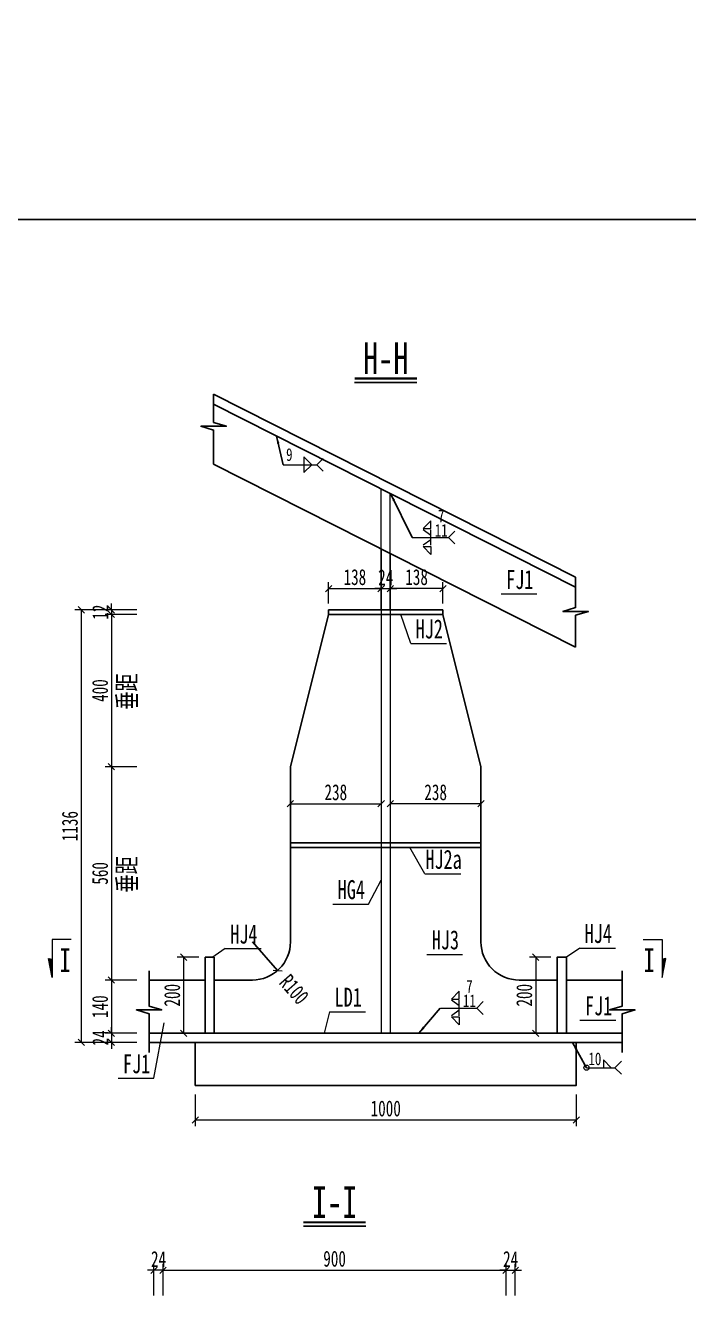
# Model space of a CAD drawing. Header units: millimetres. Extents: x -60009 to 63758, y -2164 to 95433.
# Drawn here: x 19043 to 20783, y 14669 to 18017 of the extents above; entities that cross this region are included whole.
import ezdxf
from ezdxf.enums import TextEntityAlignment as Align

# ---------------------------------------------------------------- set-up
doc = ezdxf.new("R2010")
doc.units = ezdxf.units.MM
doc.linetypes.add('DASHED', pattern=[0.75, 0.5, -0.25])
doc.layers.get('Defpoints').update_dxf_attribs({"color": 8})
for name, color, linetype, lineweight in [('Dim', 4, 'Continuous', 15), ('文字', 7, 'Continuous', 15), ('标注线及字体', 2, 'Continuous', 15), ('细实线', 4, 'Continuous', 15), ('虚线', 7, 'DASHED', 15), ('钢板粗线', 1, 'Continuous', 25)]:
    doc.layers.add(name, color=color, linetype=linetype, lineweight=lineweight)
doc.layers.add('Text', color=4, linetype='Continuous')
doc.styles.add('111', font='仿宋_GB2312.TTF', dxfattribs={"width": 0.7})
doc.styles.add('BM_Dim', font='仿宋_GB2312.TTF', dxfattribs={"width": 0.85})
doc.styles.add('SMEDI', font='仿宋_GB2312.TTF', dxfattribs={"width": 0.75})
doc.styles.get("Standard").update_dxf_attribs({"font": '仿宋_GB2312.TTF'})
doc.dimstyles.new('200', dxfattribs={"dimscale": 0, "dimtxt": 2.5, "dimasz": 1, "dimexe": 1, "dimexo": 1, "dimgap": 0.6, "dimtad": 1, "dimdec": 0, "dimdsep": 46, "dimtxsty": '111', "dimblk": 'OBLIQUE', "dimcen": 0, "dimclrd": 4, "dimclre": 4, "dimclrt": 4, "dimadec": 1, "dimazin": 2, "dimtfac": 1, "dimtdec": 0, "dimtix": 1, "dimtmove": 2, "dimatfit": 3, "dimfxl": 4, "dimfxlon": 1, "dimtolj": 1, "dimlwd": -1, "dimlwe": -1, "dimarcsym": 0})
doc.dimstyles.new('MSteel_1.0_1.0', dxfattribs={"dimtxt": 3, "dimasz": 1.2, "dimexe": 1, "dimexo": 1, "dimgap": 1, "dimtad": 3, "dimtoh": 1, "dimdec": 0, "dimzin": 0, "dimdsep": 46, "dimtxsty": 'Standard', "dimblk": 'ARCHTICK', "dimcen": 0.09, "dimclrd": 3, "dimclre": 3, "dimadec": 0, "dimazin": 0, "dimtfac": 1, "dimtdec": 4, "dimtofl": 0, "dimtmove": 0, "dimatfit": 3, "dimfxl": 1, "dimtolj": 1, "dimtzin": 0, "dimarcsym": 0})

# ---------------------------------------------------------------- blocks, each defined once
blk = doc.blocks.new('_Oblique')
at = {"color": 0, "linetype": 'ByBlock', "lineweight": -2}
blk.add_line((-0.5, -0.5), (0.5, 0.5), dxfattribs=at)
blk = doc.blocks.new('*D271')
at = {"layer": 'Defpoints', "color": 0, "transparency": 16777216}
for p in [(21100.9, 67033.4), (21986.2, 67032), (21984.6, 66032), (21099.3, 66017.4), (21099.2, 65919.6)]:
    blk.add_point(p, dxfattribs=at)
at = {"layer": '细实线', "color": 4, "transparency": 16777216}
for p, q in [((21099.2, 65986.3), (21099.1, 65903)), ((21984.6, 65984.9), (21984.4, 65901.5))]:
    blk.add_line(p, q, dxfattribs=at)
blk.add_arc((-34515894092.1, -21492456430780), 21492484212182.8, 89.907985640573, 89.907985642933, dxfattribs=at)
at = {"layer": '细实线', "color": 4, "transparency": 16777216, "xscale": 16.66666666666666, "yscale": 16.66666666666666, "zscale": 16.66666666666666}
for p, rotation in [((21099.1, 65919.6), 179.9079856429328), ((21984.4, 65918.2), 359.9079856405726)]:
    blk.add_blockref('_Oblique', p, dxfattribs=dict(at, rotation=rotation))
at = {"layer": '细实线', "color": 4, "transparency": 16777216, "insert": (21541.8, 65948.7), "char_height": 41.67, "attachment_point": 5, "rotation": 359.908, "style": '111'}
blk.add_mtext('885', dxfattribs=at)
blk = doc.blocks.new('*D273')
at = {"layer": 'Defpoints', "color": 0, "transparency": 16777216}
for p in [(21101.2, 67117), (21100.9, 67033.4), (21986.2, 67032), (21984.6, 66032), (21099.3, 66017.4)]:
    blk.add_point(p, dxfattribs=at)
at = {"layer": '细实线', "color": 4, "transparency": 16777216}
for p, q in [((21100.9, 67050.4), (21101.1, 67133.7)), ((21986.3, 67049), (21986.4, 67132.3))]:
    blk.add_line(p, q, dxfattribs=at)
blk.add_arc((-34515894092.1, -21492456430780), 21492484213380.2, 89.907985640573, 89.907985642933, dxfattribs=at)
at = {"layer": '细实线', "color": 4, "transparency": 16777216, "xscale": 16.66666666666666, "yscale": 16.66666666666666, "zscale": 16.66666666666666}
for p, rotation in [((21101.1, 67117), 179.9079856429328), ((21986.4, 67115.6), 359.9079856405726)]:
    blk.add_blockref('_Oblique', p, dxfattribs=dict(at, rotation=rotation))
at = {"layer": '细实线', "color": 4, "transparency": 16777216, "insert": (21543.8, 67146.2), "char_height": 41.67, "attachment_point": 5, "rotation": 359.908, "style": '111'}
blk.add_mtext('885', dxfattribs=at)
blk = doc.blocks.new('*D1474')
at = {"layer": 'Defpoints', "color": 0}
for p in [(20304.6, 14748.8), (19404.6, 14616.4), (20304.6, 14616.4)]:
    blk.add_point(p, dxfattribs=at)
at = {"layer": '细实线', "color": 4}
for p, q in [((19404.6, 14682.2), (19404.6, 14765.5)), ((20304.6, 14682.2), (20304.6, 14765.5)), ((19404.6, 14748.8), (20304.6, 14748.8))]:
    blk.add_line(p, q, dxfattribs=at)
at = {"layer": '细实线', "color": 4, "xscale": 16.66666666666666, "yscale": 16.66666666666666, "zscale": 16.66666666666666, "rotation": 180}
blk.add_blockref('_Oblique', (19404.6, 14748.8), dxfattribs=at)
at = {"layer": '细实线', "color": 4, "xscale": 16.66666666666666, "yscale": 16.66666666666666, "zscale": 16.66666666666666}
blk.add_blockref('_Oblique', (20304.6, 14748.8), dxfattribs=at)
at = {"layer": '细实线', "color": 4, "insert": (19854.6, 14778.7), "char_height": 41.67, "attachment_point": 5, "style": '111'}
blk.add_mtext('\\A1;900', dxfattribs=at)
blk = doc.blocks.new('*D1475')
at = {"layer": 'Defpoints', "color": 0}
for p in [(19380.6, 14748.8), (19380.6, 14616.4), (19404.6, 14616.4)]:
    blk.add_point(p, dxfattribs=at)
at = {"layer": '细实线', "color": 4}
for p, q in [((19380.6, 14682.2), (19380.6, 14765.5)), ((19404.6, 14682.2), (19404.6, 14765.5)), ((19380.6, 14748.8), (19364, 14748.8)), ((19404.6, 14748.8), (19380.6, 14748.8)), ((19404.6, 14748.8), (19421.3, 14748.8))]:
    blk.add_line(p, q, dxfattribs=at)
at = {"layer": '细实线', "color": 4, "xscale": 16.66666666666666, "yscale": 16.66666666666666, "zscale": 16.66666666666666}
blk.add_blockref('_Oblique', (19380.6, 14748.8), dxfattribs=at)
at = {"layer": '细实线', "color": 4, "xscale": 16.66666666666666, "yscale": 16.66666666666666, "zscale": 16.66666666666666, "rotation": 180}
blk.add_blockref('_Oblique', (19404.6, 14748.8), dxfattribs=at)
at = {"layer": '细实线', "color": 4, "insert": (19392.6, 14778.2), "char_height": 41.67, "attachment_point": 5, "style": '111'}
blk.add_mtext('\\A1;24', dxfattribs=at)
blk = doc.blocks.new('*D1476')
at = {"layer": 'Defpoints', "color": 0}
for p in [(20328.6, 14748.8), (20304.6, 14616.4), (20328.6, 14616.4)]:
    blk.add_point(p, dxfattribs=at)
at = {"layer": '细实线', "color": 4}
for p, q in [((20304.6, 14682.2), (20304.6, 14765.5)), ((20328.6, 14682.2), (20328.6, 14765.5)), ((20304.6, 14748.8), (20288, 14748.8)), ((20304.6, 14748.8), (20328.6, 14748.8)), ((20328.6, 14748.8), (20345.3, 14748.8))]:
    blk.add_line(p, q, dxfattribs=at)
at = {"layer": '细实线', "color": 4, "xscale": 16.66666666666666, "yscale": 16.66666666666666, "zscale": 16.66666666666666}
blk.add_blockref('_Oblique', (20304.6, 14748.8), dxfattribs=at)
at = {"layer": '细实线', "color": 4, "xscale": 16.66666666666666, "yscale": 16.66666666666666, "zscale": 16.66666666666666, "rotation": 180}
blk.add_blockref('_Oblique', (20328.6, 14748.8), dxfattribs=at)
at = {"layer": '细实线', "color": 4, "insert": (20316.6, 14778.2), "char_height": 41.67, "attachment_point": 5, "style": '111'}
blk.add_mtext('\\A1;24', dxfattribs=at)
blk = doc.blocks.new('剖面箭头')
at = {"ltscale": 10}
h = blk.add_hatch(dxfattribs=at)
h.set_pattern_fill('ANSI31', color=2, style=0)
h.set_pattern_definition([(45, (-182.99888, -777.8594), (-0.088388348, 0.088388348), [])])
h.paths.add_polyline_path([(6, -3), (3.15, -3), (3, -3.6)])
at = {"color": 3, "ltscale": 10}
blk.add_line((0, 0), (0, -3), dxfattribs=at)
at = {"color": 2, "ltscale": 10}
for p, q in [((0, -3), (6, -3)), ((6, -3), (3, -3.6)), ((3, -3.6), (3.15, -3))]:
    blk.add_line(p, q, dxfattribs=at)
blk = doc.blocks.new('*D1495')
at = {"layer": 'Defpoints', "color": 0}
for p in [(19466.1, 16482.8), (19269, 16470.8), (19466.1, 16470.8)]:
    blk.add_point(p, dxfattribs=at)
at = {"layer": '细实线', "color": 4}
for p, q in [((19335.7, 16482.8), (19252.3, 16482.8)), ((19269, 16482.8), (19269, 16499.4)), ((19269, 16482.8), (19269, 16470.8)), ((19335.7, 16470.8), (19252.3, 16470.8)), ((19269, 16470.8), (19269, 16454.1))]:
    blk.add_line(p, q, dxfattribs=at)
at = {"layer": '细实线', "color": 4, "xscale": 16.66666666666666, "yscale": 16.66666666666666, "zscale": 16.66666666666666}
for p, rotation in [((19269, 16482.8), 270), ((19269, 16470.8), 90)]:
    blk.add_blockref('_Oblique', p, dxfattribs=dict(at, rotation=rotation))
at = {"layer": '细实线', "color": 4, "insert": (19239.6, 16476.8), "char_height": 41.67, "attachment_point": 5, "rotation": 90, "style": '111'}
blk.add_mtext('\\A1;12', dxfattribs=at)
blk = doc.blocks.new('*D1496')
at = {"layer": 'Defpoints', "color": 0}
for p in [(19466.1, 16470.8), (19269, 16070.8), (19466.1, 16070.8)]:
    blk.add_point(p, dxfattribs=at)
at = {"layer": '细实线', "color": 4}
for p, q in [((19335.7, 16470.8), (19252.3, 16470.8)), ((19269, 16470.8), (19269, 16070.8)), ((19335.7, 16070.8), (19252.3, 16070.8))]:
    blk.add_line(p, q, dxfattribs=at)
at = {"layer": '细实线', "color": 4, "xscale": 16.66666666666666, "yscale": 16.66666666666666, "zscale": 16.66666666666666}
for p, rotation in [((19269, 16470.8), 90), ((19269, 16070.8), 270)]:
    blk.add_blockref('_Oblique', p, dxfattribs=dict(at, rotation=rotation))
at = {"layer": '细实线', "color": 4, "insert": (19239.2, 16270.8), "char_height": 41.67, "attachment_point": 5, "rotation": 90, "style": '111'}
blk.add_mtext('\\A1;400', dxfattribs=at)
blk = doc.blocks.new('*D1497')
at = {"layer": 'Defpoints', "color": 0}
for p in [(19466.1, 16070.8), (19269, 15510.8), (19466.1, 15510.8)]:
    blk.add_point(p, dxfattribs=at)
at = {"layer": '细实线', "color": 4}
for p, q in [((19335.7, 16070.8), (19252.3, 16070.8)), ((19269, 16070.8), (19269, 15510.8)), ((19335.7, 15510.8), (19252.3, 15510.8))]:
    blk.add_line(p, q, dxfattribs=at)
at = {"layer": '细实线', "color": 4, "xscale": 16.66666666666666, "yscale": 16.66666666666666, "zscale": 16.66666666666666}
for p, rotation in [((19269, 16070.8), 90), ((19269, 15510.8), 270)]:
    blk.add_blockref('_Oblique', p, dxfattribs=dict(at, rotation=rotation))
at = {"layer": '细实线', "color": 4, "insert": (19239.2, 15790.8), "char_height": 41.67, "attachment_point": 5, "rotation": 90, "style": '111'}
blk.add_mtext('\\A1;560', dxfattribs=at)
blk = doc.blocks.new('*D1498')
at = {"layer": 'Defpoints', "color": 0}
for p in [(19514.8, 15570.8), (19458.4, 15370.8), (19514.8, 15370.8)]:
    blk.add_point(p, dxfattribs=at)
at = {"layer": '细实线', "color": 4}
for p, q in [((19498.2, 15570.8), (19441.7, 15570.8)), ((19458.4, 15570.8), (19458.4, 15370.8)), ((19498.2, 15370.8), (19441.7, 15370.8))]:
    blk.add_line(p, q, dxfattribs=at)
at = {"layer": '细实线', "color": 4, "xscale": 16.66666666666666, "yscale": 16.66666666666666, "zscale": 16.66666666666666}
for p, rotation in [((19458.4, 15570.8), 90), ((19458.4, 15370.8), 270)]:
    blk.add_blockref('_Oblique', p, dxfattribs=dict(at, rotation=rotation))
at = {"layer": '细实线', "color": 4, "insert": (19428.5, 15470.8), "char_height": 41.67, "attachment_point": 5, "rotation": 90, "style": '111'}
blk.add_mtext('\\A1;200', dxfattribs=at)
blk = doc.blocks.new('*D1499')
at = {"layer": 'Defpoints', "color": 0}
for p in [(19466.1, 15510.8), (19269, 15370.8), (19466.1, 15370.8)]:
    blk.add_point(p, dxfattribs=at)
at = {"layer": '细实线', "color": 4}
for p, q in [((19335.7, 15510.8), (19252.3, 15510.8)), ((19269, 15510.8), (19269, 15370.8)), ((19335.7, 15370.8), (19252.3, 15370.8))]:
    blk.add_line(p, q, dxfattribs=at)
at = {"layer": '细实线', "color": 4, "xscale": 16.66666666666666, "yscale": 16.66666666666666, "zscale": 16.66666666666666}
for p, rotation in [((19269, 15510.8), 90), ((19269, 15370.8), 270)]:
    blk.add_blockref('_Oblique', p, dxfattribs=dict(at, rotation=rotation))
at = {"layer": '细实线', "color": 4, "insert": (19239.2, 15440.8), "char_height": 41.67, "attachment_point": 5, "rotation": 90, "style": '111'}
blk.add_mtext('\\A1;140', dxfattribs=at)
blk = doc.blocks.new('*D1500')
at = {"layer": 'Defpoints', "color": 0}
for p in [(19482.7, 15370.8), (19269, 15346.8), (19482.7, 15346.8)]:
    blk.add_point(p, dxfattribs=at)
at = {"layer": '细实线', "color": 4}
for p, q in [((19335.7, 15370.8), (19252.3, 15370.8)), ((19269, 15370.8), (19269, 15387.4)), ((19269, 15370.8), (19269, 15346.8)), ((19335.7, 15346.8), (19252.3, 15346.8)), ((19269, 15346.8), (19269, 15330.1))]:
    blk.add_line(p, q, dxfattribs=at)
at = {"layer": '细实线', "color": 4, "xscale": 16.66666666666666, "yscale": 16.66666666666666, "zscale": 16.66666666666666}
for p, rotation in [((19269, 15370.8), 270), ((19269, 15346.8), 90)]:
    blk.add_blockref('_Oblique', p, dxfattribs=dict(at, rotation=rotation))
at = {"layer": '细实线', "color": 4, "insert": (19239.6, 15358.8), "char_height": 41.67, "attachment_point": 5, "rotation": 90, "style": '111'}
blk.add_mtext('\\A1;24', dxfattribs=at)
blk = doc.blocks.new('*D1501')
at = {"layer": 'Defpoints', "color": 0}
for p in [(19466.1, 16482.8), (19189.8, 15346.8), (19386.9, 15346.8)]:
    blk.add_point(p, dxfattribs=at)
at = {"layer": '细实线', "color": 4}
for p, q in [((19256.4, 16482.8), (19173.1, 16482.8)), ((19189.8, 16482.8), (19189.8, 15346.8)), ((19256.4, 15346.8), (19173.1, 15346.8))]:
    blk.add_line(p, q, dxfattribs=at)
at = {"layer": '细实线', "color": 4, "xscale": 16.66666666666666, "yscale": 16.66666666666666, "zscale": 16.66666666666666}
for p, rotation in [((19189.8, 16482.8), 90), ((19189.8, 15346.8), 270)]:
    blk.add_blockref('_Oblique', p, dxfattribs=dict(at, rotation=rotation))
at = {"layer": '细实线', "color": 4, "insert": (19160, 15914.8), "char_height": 41.67, "attachment_point": 5, "rotation": 90, "style": '111'}
blk.add_mtext('\\A1;1136', dxfattribs=at)
blk = doc.blocks.new('*D1502')
at = {"layer": 'Defpoints', "color": 0}
for p in [(19976.8, 16538.7), (19838.8, 16482.8), (19976.8, 16482.8)]:
    blk.add_point(p, dxfattribs=at)
at = {"layer": '细实线', "color": 4}
for p, q in [((19838.8, 16499.4), (19838.8, 16555.4)), ((19976.8, 16499.4), (19976.8, 16555.4)), ((19838.8, 16538.7), (19976.8, 16538.7))]:
    blk.add_line(p, q, dxfattribs=at)
at = {"layer": '细实线', "color": 4, "xscale": 16.66666666666666, "yscale": 16.66666666666666, "zscale": 16.66666666666666, "rotation": 180}
blk.add_blockref('_Oblique', (19838.8, 16538.7), dxfattribs=at)
at = {"layer": '细实线', "color": 4, "xscale": 16.66666666666666, "yscale": 16.66666666666666, "zscale": 16.66666666666666}
blk.add_blockref('_Oblique', (19976.8, 16538.7), dxfattribs=at)
at = {"layer": '细实线', "color": 4, "insert": (19907.8, 16568.5), "char_height": 41.67, "attachment_point": 5, "style": '111'}
blk.add_mtext('\\A1;138', dxfattribs=at)
blk = doc.blocks.new('*D1503')
at = {"layer": 'Defpoints', "color": 0}
for p in [(20000.8, 16538.7), (20000.8, 16482.8), (20138.8, 16482.8)]:
    blk.add_point(p, dxfattribs=at)
at = {"layer": '细实线', "color": 4}
for p, q in [((20000.8, 16499.4), (20000.8, 16555.4)), ((20138.8, 16499.4), (20138.8, 16555.4)), ((20138.8, 16538.7), (20000.8, 16538.7))]:
    blk.add_line(p, q, dxfattribs=at)
at = {"layer": '细实线', "color": 4, "xscale": 16.66666666666666, "yscale": 16.66666666666666, "zscale": 16.66666666666666, "rotation": 180}
blk.add_blockref('_Oblique', (20000.8, 16538.7), dxfattribs=at)
at = {"layer": '细实线', "color": 4, "xscale": 16.66666666666666, "yscale": 16.66666666666666, "zscale": 16.66666666666666}
blk.add_blockref('_Oblique', (20138.8, 16538.7), dxfattribs=at)
at = {"layer": '细实线', "color": 4, "insert": (20069.8, 16568.5), "char_height": 41.67, "attachment_point": 5, "style": '111'}
blk.add_mtext('\\A1;138', dxfattribs=at)
blk = doc.blocks.new('*D1504')
at = {"layer": 'Defpoints', "color": 0}
for p in [(20000.8, 16538.7), (19976.8, 16482.8), (20000.8, 16482.8)]:
    blk.add_point(p, dxfattribs=at)
at = {"layer": '细实线', "color": 4}
for p, q in [((19976.8, 16499.4), (19976.8, 16555.4)), ((20000.8, 16499.4), (20000.8, 16555.4)), ((19976.8, 16538.7), (19960.2, 16538.7)), ((19976.8, 16538.7), (20000.8, 16538.7)), ((20000.8, 16538.7), (20017.5, 16538.7))]:
    blk.add_line(p, q, dxfattribs=at)
at = {"layer": '细实线', "color": 4, "xscale": 16.66666666666666, "yscale": 16.66666666666666, "zscale": 16.66666666666666}
blk.add_blockref('_Oblique', (19976.8, 16538.7), dxfattribs=at)
at = {"layer": '细实线', "color": 4, "xscale": 16.66666666666666, "yscale": 16.66666666666666, "zscale": 16.66666666666666, "rotation": 180}
blk.add_blockref('_Oblique', (20000.8, 16538.7), dxfattribs=at)
at = {"layer": '细实线', "color": 4, "insert": (19988.8, 16568.1), "char_height": 41.67, "attachment_point": 5, "style": '111'}
blk.add_mtext('\\A1;24', dxfattribs=at)
blk = doc.blocks.new('*D1505')
at = {"layer": 'Defpoints', "color": 0}
for p in [(19738.8, 16070.8), (19976.8, 16070.8), (19976.8, 15973.8)]:
    blk.add_point(p, dxfattribs=at)
at = {"layer": '细实线', "color": 4}
for p, q in [((19738.8, 16040.4), (19738.8, 15957.1)), ((19976.8, 16040.4), (19976.8, 15957.1)), ((19738.8, 15973.8), (19976.8, 15973.8))]:
    blk.add_line(p, q, dxfattribs=at)
at = {"layer": '细实线', "color": 4, "xscale": 16.66666666666666, "yscale": 16.66666666666666, "zscale": 16.66666666666666, "rotation": 180}
blk.add_blockref('_Oblique', (19738.8, 15973.8), dxfattribs=at)
at = {"layer": '细实线', "color": 4, "xscale": 16.66666666666666, "yscale": 16.66666666666666, "zscale": 16.66666666666666}
blk.add_blockref('_Oblique', (19976.8, 15973.8), dxfattribs=at)
at = {"layer": '细实线', "color": 4, "insert": (19857.8, 16003.6), "char_height": 41.67, "attachment_point": 5, "style": '111'}
blk.add_mtext('\\A1;238', dxfattribs=at)
blk = doc.blocks.new('*D1506')
at = {"layer": 'Defpoints', "color": 0}
for p in [(20000.8, 16070.8), (20238.8, 16070.8), (20000.8, 15973.8)]:
    blk.add_point(p, dxfattribs=at)
at = {"layer": '细实线', "color": 4}
for p, q in [((20000.8, 16040.4), (20000.8, 15957.1)), ((20238.8, 16040.4), (20238.8, 15957.1)), ((20238.8, 15973.8), (20000.8, 15973.8))]:
    blk.add_line(p, q, dxfattribs=at)
at = {"layer": '细实线', "color": 4, "xscale": 16.66666666666666, "yscale": 16.66666666666666, "zscale": 16.66666666666666, "rotation": 180}
blk.add_blockref('_Oblique', (20000.8, 15973.8), dxfattribs=at)
at = {"layer": '细实线', "color": 4, "xscale": 16.66666666666666, "yscale": 16.66666666666666, "zscale": 16.66666666666666}
blk.add_blockref('_Oblique', (20238.8, 15973.8), dxfattribs=at)
at = {"layer": '细实线', "color": 4, "insert": (20119.8, 16003.6), "char_height": 41.67, "attachment_point": 5, "style": '111'}
blk.add_mtext('\\A1;238', dxfattribs=at)
blk = doc.blocks.new('*D1507')
at = {"layer": 'Defpoints', "color": 0}
for p in [(19638.8, 15610.8), (19704.9, 15535.7)]:
    blk.add_point(p, dxfattribs=at)
at = {"layer": '细实线', "color": 4}
for p, q in [((19704.9, 15535.7), (19638.8, 15610.8)), ((19638.8, 15610.8), (19704.9, 15535.7))]:
    blk.add_line(p, q, dxfattribs=at)
at = {"layer": '细实线', "color": 4, "xscale": 16.66666666666666, "yscale": 16.66666666666666, "zscale": 16.66666666666666, "rotation": 311.3463829628725}
blk.add_blockref('_Oblique', (19704.9, 15535.7), dxfattribs=at)
at = {"layer": '细实线', "color": 4, "insert": (19748.4, 15486.2), "char_height": 41.67, "attachment_point": 5, "rotation": 311.3464, "style": '111'}
blk.add_mtext('\\A1;R100', dxfattribs=at)
blk = doc.blocks.new('*D1508')
at = {"layer": 'Defpoints', "color": 0}
for p in [(20438.8, 15570.8), (20382.4, 15370.8), (20438.8, 15370.8)]:
    blk.add_point(p, dxfattribs=at)
at = {"layer": '细实线', "color": 4}
for p, q in [((20422.2, 15570.8), (20365.7, 15570.8)), ((20382.4, 15570.8), (20382.4, 15370.8)), ((20422.2, 15370.8), (20365.7, 15370.8))]:
    blk.add_line(p, q, dxfattribs=at)
at = {"layer": '细实线', "color": 4, "xscale": 16.66666666666666, "yscale": 16.66666666666666, "zscale": 16.66666666666666}
for p, rotation in [((20382.4, 15570.8), 90), ((20382.4, 15370.8), 270)]:
    blk.add_blockref('_Oblique', p, dxfattribs=dict(at, rotation=rotation))
at = {"layer": '细实线', "color": 4, "insert": (20352.5, 15470.8), "char_height": 41.67, "attachment_point": 5, "rotation": 90, "style": '111'}
blk.add_mtext('\\A1;200', dxfattribs=at)
blk = doc.blocks.new('*D1509')
at = {"layer": 'Defpoints', "color": 0}
for p in [(19488.8, 15234.2), (20488.8, 15234.2), (20488.8, 15143.5)]:
    blk.add_point(p, dxfattribs=at)
at = {"layer": '细实线', "color": 4}
for p, q in [((19488.8, 15210.1), (19488.8, 15126.8)), ((20488.8, 15210.1), (20488.8, 15126.8)), ((19488.8, 15143.5), (20488.8, 15143.5))]:
    blk.add_line(p, q, dxfattribs=at)
at = {"layer": '细实线', "color": 4, "xscale": 16.66666666666666, "yscale": 16.66666666666666, "zscale": 16.66666666666666, "rotation": 180}
blk.add_blockref('_Oblique', (19488.8, 15143.5), dxfattribs=at)
at = {"layer": '细实线', "color": 4, "xscale": 16.66666666666666, "yscale": 16.66666666666666, "zscale": 16.66666666666666}
blk.add_blockref('_Oblique', (20488.8, 15143.5), dxfattribs=at)
at = {"layer": '细实线', "color": 4, "insert": (19988.8, 15173.3), "char_height": 41.67, "attachment_point": 5, "style": '111'}
blk.add_mtext('\\A1;1000', dxfattribs=at)
blk = doc.blocks.new('_ArchTick')
at = {"color": 0, "linetype": 'ByBlock', "const_width": 0.15}
blk.add_lwpolyline([(-0.5, -0.5), (0.5, 0.5)], dxfattribs=at)
blk = doc.blocks.new('角焊缝2')
at = {"layer": 'Dim'}
blk.add_line((-3138.01, 370.22), (-3132.7, 370.22), dxfattribs=at)
blk.add_lwpolyline([(-3134.75, 371.45), (-3134.75, 368.99), (-3133.52, 370.22)], close=True, dxfattribs=at)
blk.add_lwpolyline([(-3131.7, 369.22), (-3132.7, 370.22), (-3131.7, 371.22)], dxfattribs=at)
blk = doc.blocks.new('半融透1')
at = {"layer": 'Dim'}
for p, q in [((0.03, 0), (5.74, 0)), ((2.98, 0.34), (1.75, 1.21)), ((2.98, -0.34), (1.75, -1.21))]:
    blk.add_line(p, q, dxfattribs=at)
for points in [[(1.75, 1.41), (2.98, 1.41), (2.98, 2.65)], [(1.75, -1.41), (2.98, -1.41), (2.98, -2.65)]]:
    blk.add_lwpolyline(points, close=True, dxfattribs=at)
for points in [[(2.98, -1.21), (2.98, 0), (2.98, 1.21)], [(6.74, -1), (5.74, 0), (6.74, 1)]]:
    blk.add_lwpolyline(points, dxfattribs=at)
at = {"layer": 'Text', "style": 'SMEDI', "width": 0.75}
blk.add_text('7', height=2, dxfattribs=at).set_placement((4.09, 3.42), align=Align.MIDDLE_LEFT)

msp = doc.modelspace()

# ---------------------------------------------------------------- linework, layer by layer
for p, q in [((19907.1, 17080.1), (20070.5, 17080.1)), ((19772.9, 14864.5), (19936.3, 14864.5))]:
    msp.add_line(p, q)
at = {"const_width": 6}
for points in [[(19907.1, 17090.1), (20070.5, 17090.1)], [(19772.9, 14874.5), (19936.3, 14874.5)]]:
    msp.add_lwpolyline(points, dxfattribs=at)
for points in [[(19537.1, 16865.6), (19537.1, 16954.9), (19503.8, 16964.9), (19570.5, 16964.9), (19537.1, 16974.9), (19537.1, 16988.2), (19537.1, 17049.4)], [(20487.2, 16385), (20487.2, 16468.8), (20520.6, 16478.8), (20453.9, 16478.8), (20487.2, 16488.8), (20487.2, 16502.1), (20487.2, 16568.8)], [(19367.9, 15320.4), (19367.9, 15422.3), (19334.6, 15432.3), (19401.2, 15432.3), (19367.9, 15442.3), (19367.9, 15455.6), (19367.9, 15535.1)], [(20609.7, 15320.4), (20609.7, 15422.3), (20643.1, 15432.3), (20576.4, 15432.3), (20609.7, 15442.3), (20609.7, 15455.6), (20609.7, 15535.1)]]:
    msp.add_lwpolyline(points)
at = {"layer": 'Defpoints'}
msp.add_lwpolyline([(16715.2, 17507.5), (23131.9, 17507.5), (23131.9, 13244.2), (16715.2, 13244.2)], close=True, dxfattribs=at)
at = {"layer": 'Dim'}
msp.add_line((20515.8, 15280.6), (20590.4, 15280.6), dxfattribs=at)
msp.add_lwpolyline([(20560.1, 15301.1), (20560.1, 15280.6), (20580.7, 15280.6)], close=True, dxfattribs=at)
msp.add_lwpolyline([(20607.1, 15297.3), (20590.4, 15280.6), (20607.1, 15263.9)], dxfattribs=at)
msp.add_circle((20515.8, 15280.6), 6.71, dxfattribs=at)
at = {"layer": '细实线'}
for p, q in [((20291.6, 16524.4), (20385.7, 16524.4)), ((20054.3, 16394.5), (20028.3, 16470.8)), ((20054.3, 16394.5), (20148.4, 16394.5)), ((20091.8, 15789.5), (20052.3, 15858.8)), ((19943.7, 15709.9), (19976.8, 15773.1)), ((20091.8, 15789.5), (20185.9, 15789.5)), ((19849.6, 15709.9), (19943.7, 15709.9)), ((19567.7, 15593.4), (19532.6, 15569.3)), ((19567.7, 15593.4), (19661.7, 15593.4)), ((20096.6, 15578.1), (20190.6, 15578.1)), ((20497.9, 15594.8), (20462.8, 15570.8)), ((20497.9, 15594.8), (20591.9, 15594.8)), ((19841.6, 15427.6), (19826.8, 15370.8)), ((19841.6, 15427.6), (19935.6, 15427.6)), ((20498.6, 15405), (20592.7, 15405)), ((19380.3, 15252.9), (19407.5, 15398)), ((19286.2, 15252.9), (19380.3, 15252.9))]:
    msp.add_line(p, q, dxfattribs=at)
at = {"layer": '虚线', "ltscale": 2}
for p, q in [((19976.8, 16643.2), (19976.8, 16800.1)), ((20000.8, 16631), (20000.8, 16787.9)), ((19976.8, 16482.8), (19976.8, 15370.8)), ((20000.8, 16482.8), (20000.8, 15370.8))]:
    msp.add_line(p, q, dxfattribs=at)
at = {"layer": '钢板粗线'}
for p, q in [((19537.1, 17049.4), (20487.2, 16568.8)), ((19537.1, 17022.5), (20487.2, 16541.9)), ((20487.2, 16385), (19537.1, 16865.6)), ((19976.8, 16643.2), (19976.8, 16482.8)), ((20000.8, 16631), (20000.8, 16482.8)), ((19838.8, 16482.8), (20138.8, 16482.8)), ((19838.8, 16470.8), (19838.8, 16482.8)), ((20138.8, 16470.8), (20138.8, 16482.8)), ((19838.8, 16470.8), (20138.8, 16470.8)), ((19738.8, 15870.8), (20238.8, 15870.8)), ((19738.8, 15858.8), (20238.8, 15858.8)), ((19538.8, 15570.8), (19514.8, 15570.8)), ((19514.8, 15570.8), (19514.8, 15370.8)), ((19538.8, 15570.8), (19538.8, 15370.8)), ((19514.8, 15510.8), (19367.9, 15510.8)), ((20462.8, 15510.8), (20609.7, 15510.8)), ((19367.9, 15370.8), (20609.7, 15370.8)), ((19367.9, 15346.8), (20609.7, 15346.8))]:
    msp.add_line(p, q, dxfattribs=at)
for points in [[(19838.8, 16470.8), (19738.8, 16070.8), (19738.8, 15610.8, -0.414214), (19638.8, 15510.8), (19538.8, 15510.8)], [(20138.8, 16470.8), (20238.8, 16070.8), (20238.8, 15610.8, 0.414214), (20338.8, 15510.8), (20438.8, 15510.8)]]:
    msp.add_lwpolyline(points, format="xyb", dxfattribs=at)
for points in [[(20438.8, 15370.8), (20438.8, 15570.8), (20462.8, 15570.8), (20462.8, 15370.8)], [(20488.8, 15346.8), (20488.8, 15234.2), (19488.8, 15234.2), (19488.8, 15346.8)]]:
    msp.add_lwpolyline(points, dxfattribs=at)

# ---------------------------------------------------------------- block references
at = {"layer": 'Dim', "yscale": 16.66666666666666, "zscale": 16.66666666666666}
for p, xscale, rotation in [((19163.6, 15617.6), 16.66666666666666, 269.9999999999993), ((20664.3, 15617.6), -16.66666666666666, 90.0000000000006)]:
    msp.add_blockref('剖面箭头', p, dxfattribs=dict(at, xscale=xscale, rotation=rotation))
at = {"layer": '细实线', "xscale": 16.66666666666666, "yscale": 16.66666666666666, "zscale": 16.66666666666666}
for name, p in [('角焊缝2', (72019.8, 10693.3)), ('半融透1', (20057.7, 16672.5)), ('半融透1', (20131.8, 15437.3))]:
    msp.add_blockref(name, p, dxfattribs=at)

# ---------------------------------------------------------------- texts
at = {"layer": 'Text', "style": 'SMEDI', "width": 0.75}
for s, height, p in [('9', 33.3, (19727.3, 16890.5)), ('11', 33.33, (20117.5, 16691.5)), ('11', 33.33, (20191.5, 15456.3)), ('10', 33.33, (20520.6, 15303.9))]:
    msp.add_text(s, height=height, dxfattribs=at).set_placement(p, align=Align.MIDDLE_LEFT)
at = {"layer": '文字', "style": 'BM_Dim', "width": 0.7}
for s, p in [('FJ1', (20340.5, 16522.5)), ('HJ2', (20103.1, 16392.7)), ('HJ2a', (20140.6, 15787.7)), ('HG4', (19898.5, 15708.1)), ('HJ4', (19616.5, 15591.5)), ('HJ3', (20145.4, 15576.3)), ('HJ4', (20546.7, 15593)), ('LD1', (19890.4, 15425.7)), ('FJ1', (20547.5, 15403.2)), ('FJ1', (19335, 15251))]:
    msp.add_text(s, height=50, dxfattribs=at).set_placement(p, align=Align.BOTTOM_CENTER)
for p in [(19349.6, 16268.4), (19349.6, 15788.4)]:
    msp.add_text('垂距', height=50, rotation=90, dxfattribs=at).set_placement(p, align=Align.BOTTOM_CENTER)
for p in [(19147.6, 15531.8), (20680.3, 15531.8)]:
    msp.add_text('I', height=62.5, dxfattribs=at).set_placement(p, align=Align.CENTER)
at = {"layer": '标注线及字体', "color": 0, "style": '111', "width": 0.7}
msp.add_text('H-H', height=83.33, dxfattribs=at).set_placement((19988.8, 17143.5), align=Align.MIDDLE)
at = {"layer": '标注线及字体', "style": '111', "width": 0.7}
msp.add_text('I-I', height=83.33, dxfattribs=at).set_placement((19854.6, 14927.8), align=Align.MIDDLE)

# ---------------------------------------------------------------- dimensions: what is measured, and where the dimension line sits
at = {"layer": '细实线'}
for base, picture, middle in [((21101.2, 67117), '*D273', (21543.8, 67146.2)), ((21099.2, 65919.6), '*D271', (21541.8, 65948.7))]:
    dim = msp.add_angular_dim_2l(base=base, line1=((21099.3, 66017.4), (21100.9, 67033.4)), line2=((21986.2, 67032), (21984.6, 66032)), text='885', dimstyle='200', override={"dimscale": 16.666667, "dimtxsty": '111', "dimblk": 'Oblique'}, dxfattribs=at)
    dim.commit()
    dim.dimension.update_dxf_attribs({"geometry": picture, "text_midpoint": middle})
for base, p1, p2, picture, middle in [((19976.8, 16538.7), (19838.8, 16482.8), (19976.8, 16482.8), '*D1502', (19907.8, 16568.5)), ((20000.8, 16538.7), (19976.8, 16482.8), (20000.8, 16482.8), '*D1504', (19988.8, 16568.1)), ((19976.8, 15973.8), (19738.8, 16070.8), (19976.8, 16070.8), '*D1505', (19857.8, 16003.6)), ((20488.8, 15143.5), (19488.8, 15234.2), (20488.8, 15234.2), '*D1509', (19988.8, 15173.3)), ((19380.6, 14748.8), (19404.6, 14616.4), (19380.6, 14616.4), '*D1475', (19392.6, 14778.2)), ((20304.6, 14748.8), (19404.6, 14616.4), (20304.6, 14616.4), '*D1474', (19854.6, 14778.7))]:
    dim = msp.add_linear_dim(base=base, p1=p1, p2=p2, dimstyle='200', override={"dimscale": 16.666667, "dimblk": 'Oblique'}, dxfattribs=at)
    dim.commit()
    dim.dimension.update_dxf_attribs({"geometry": picture, "text_midpoint": middle})
for base, p1, p2, angle, picture, middle in [((20000.8, 16538.7), (20138.8, 16482.8), (20000.8, 16482.8), 180, '*D1503', (20069.8, 16568.5)), ((19269, 16470.8), (19466.1, 16482.8), (19466.1, 16470.8), 90, '*D1495', (19239.6, 16476.8)), ((19189.8, 15346.8), (19466.1, 16482.8), (19386.9, 15346.8), 90, '*D1501', (19160, 15914.8)), ((19269, 16070.8), (19466.1, 16470.8), (19466.1, 16070.8), 90, '*D1496', (19239.2, 16270.8)), ((19269, 15510.8), (19466.1, 16070.8), (19466.1, 15510.8), 90, '*D1497', (19239.2, 15790.8)), ((20000.8, 15973.8), (20238.8, 16070.8), (20000.8, 16070.8), 180, '*D1506', (20119.8, 16003.6)), ((19458.4, 15370.8), (19514.8, 15570.8), (19514.8, 15370.8), 90, '*D1498', (19428.5, 15470.8)), ((20382.4, 15370.8), (20438.8, 15570.8), (20438.8, 15370.8), 90, '*D1508', (20352.5, 15470.8)), ((19269, 15370.8), (19466.1, 15510.8), (19466.1, 15370.8), 90, '*D1499', (19239.2, 15440.8)), ((19269, 15346.8), (19482.7, 15370.8), (19482.7, 15346.8), 90, '*D1500', (19239.6, 15358.8)), ((20328.6, 14748.8), (20304.6, 14616.4), (20328.6, 14616.4), 180, '*D1476', (20316.6, 14778.2))]:
    dim = msp.add_linear_dim(base=base, p1=p1, p2=p2, angle=angle, dimstyle='200', override={"dimscale": 16.666667, "dimblk": 'Oblique'}, dxfattribs=at)
    dim.commit()
    dim.dimension.update_dxf_attribs({"geometry": picture, "text_midpoint": middle})
dim = msp.add_radius_dim(center=(19638.8, 15610.8), mpoint=(19704.9, 15535.7), dimstyle='200', override={"dimscale": 16.666667, "dimblk": 'Oblique'}, dxfattribs=at)
dim.commit()
dim.dimension.update_dxf_attribs({"geometry": '*D1507', "text_midpoint": (19748.4, 15486.2), "dimtype": 164})

# ---------------------------------------------------------------- leaders
at = {"layer": 'Dim'}
for points in [[(19702.4, 16938.9), (19719.7, 16863.7)], [(20001.7, 16787.9), (20058.2, 16672.5)], [(20075.4, 15370.8), (20131.8, 15437.3)], [(20478.9, 15346.8), (20515.8, 15280.6)]]:
    msp.add_leader(points, dimstyle='MSteel_1.0_1.0', override={"dimscale": 16.666667, "dimclrd": 256}, dxfattribs=at)

doc.saveas('drawing.dxf')
